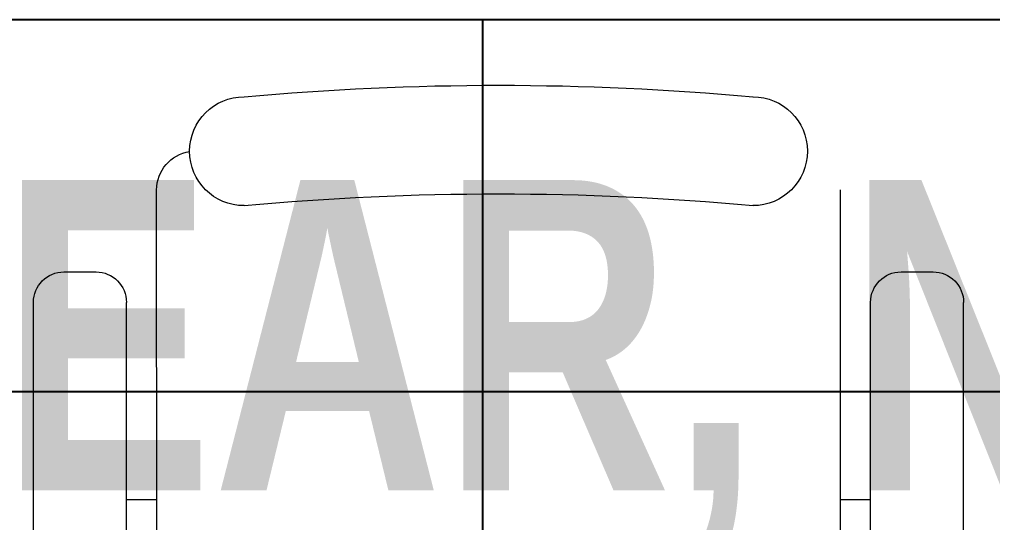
# Model space of a CAD drawing. Extents: x -12260 to 57327, y -29287 to 19916.
# Drawn here: x 45077 to 45705, y -6524 to -6200 of the extents above; entities that cross this region are included whole.
import ezdxf

# ---------------------------------------------------------------- set-up
doc = ezdxf.new("R2010")
doc.units = 0
doc.header["$LTSCALE"] = 0.25
doc.linetypes.add('DASHDOT', pattern=[25.4, 12.7, -6.35, 0, -6.35])
for name, color, linetype, lineweight in [('01-First Floor-FUR$0$72_EGR_BASE_TEXT', 252, 'Continuous', 5), ('01-First Floor-FUR$0$LOADING', 253, 'Continuous', 5), ('01-First Floor-FUR$0$Walls', 251, 'Continuous', 5), ('E-LITE-CLNG-CNDT', 6, 'DASHDOT', 35)]:
    doc.layers.add(name, color=color, linetype=linetype, lineweight=lineweight)
doc.layers.add('01-First Floor-FUR$0$FALSE CEILING', color=251, linetype='Continuous')
doc.styles.add('01-First Floor-FUR$0$X3G_ENTITY_9EC9', font='swisscl.ttf', dxfattribs={"height": 0.2})

# ---------------------------------------------------------------- blocks, each defined once
blk = doc.blocks.new('01-First Floor-FUR$0$GF21018-P')
at = {"color": 0}
for p, q in [((-0.2207, 0.47563), (-0.2207, 0.0675)), ((0.22049, 0.47563), (0.22049, 0.0675)), ((-0.30021, 0.32259), (-0.30021, 0.14)), ((-0.24021, 0.32259), (-0.24021, 0.14)), ((0.24001, 0.32259), (0.24001, 0.14)), ((0.30001, 0.32259), (0.30001, 0.14)), ((-0.24021, 0.26708), (-0.2207, 0.26708)), ((0.22049, 0.26708), (0.24001, 0.26708)), ((-0.2806, 0.12039), (-0.25983, 0.12039)), ((0.25963, 0.12039), (0.2804, 0.12039))]:
    blk.add_line(p, q, dxfattribs=at)
for centre, radius, start, end in [((-0.2806, 0.14), 0.01962, 180, 270), ((-0.25983, 0.14), 0.01962, 270, 360), ((0.25963, 0.14), 0.01962, 180, 270), ((0.2804, 0.14), 0.01962, 270, 0), ((-0.16429, 0.0425), 0.03511, 90, 270), ((0, 1.84674), 1.77674, 264.69456, 275.30527), ((0.16409, 0.0425), 0.03511, 270, 90), ((-0.1957, 0.0675), 0.025, 180, 261.47208), ((0, 1.83136), 1.83136, 264.85322, 275.14698)]:
    blk.add_arc(centre, radius, start, end, dxfattribs=at)
blk = doc.blocks.new('01-First Floor-FUR')
at = {"layer": '01-First Floor-FUR$0$FALSE CEILING', "linetype": 'Continuous'}
for p, q in [((45376, -9440), (45376, -6200)), ((44776, -6440), (48976, -6440))]:
    blk.add_line(p, q, dxfattribs=at)
at = {"layer": '01-First Floor-FUR$0$FALSE CEILING'}
blk.add_lwpolyline([(44776, -6200), (48976, -6200), (48976, -9440), (44776, -9440)], close=True, dxfattribs=at)
at = {"layer": '01-First Floor-FUR$0$Walls'}
blk.add_line((48976, -6200), (44776, -6200), dxfattribs=at)
at = {"layer": '01-First Floor-FUR$0$LOADING', "extrusion": (-2.24021e-05, 7.77426e-06, 1), "xscale": -1000, "yscale": 1000.000000000001, "zscale": 1000, "rotation": 180.0014107650308}
blk.add_blockref('01-First Floor-FUR$0$GF21018-P', (45386.13, -6242.44, -1.13), dxfattribs=at)
at = {"layer": '01-First Floor-FUR$0$72_EGR_BASE_TEXT', "insert": (47012.36, -6303.6, -0.07), "char_height": 200, "width": 4223.97, "attachment_point": 2, "style": '01-First Floor-FUR$0$X3G_ENTITY_9EC9'}
blk.add_mtext('{\\fSwis721 LtCn BT|b1|i0|c0|p34;EAR, NOSE, THROAT CONSULTATION / EXAMINATION ROOM}', dxfattribs=at)

msp = doc.modelspace()

# ---------------------------------------------------------------- block references
at = {"layer": 'E-LITE-CLNG-CNDT'}
msp.add_blockref('01-First Floor-FUR', (0, 0), dxfattribs=at)

doc.saveas('drawing.dxf')
